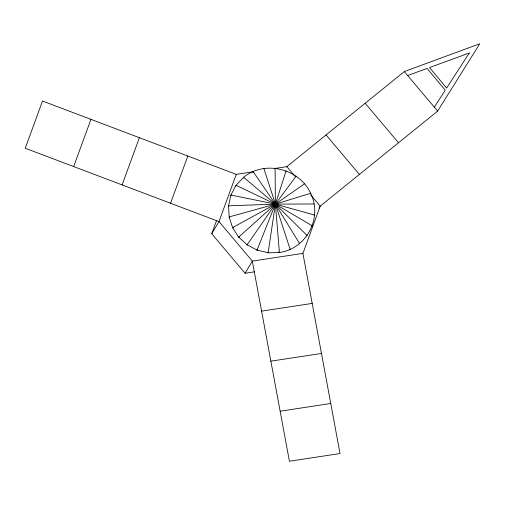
<?xml version="1.0" encoding="UTF-8"?>
<svg xmlns="http://www.w3.org/2000/svg" width="505" height="505" viewBox="0 0 505 505"><rect width="100%" height="100%" fill="white"/><g stroke="black" fill="none" stroke-linecap="round" stroke-linejoin="round"><path stroke-width="0.76" d="M243.587 178L243.618 177.274C264.746 159.851 299.383 168.664 310.663 193.308C322.834 217.731 306.522 248.864 279.416 252.513L278.621 251.97M252.98 172.287L253.087 171.504L275.383 204.127L299.629 243.637L299.124 243.801M257.083 249.653L256.976 250.227L275.383 204.127L286.127 170.791M73.679 166.581L90.951 119.357M122.115 184.918L139.38 137.695M170.545 203.256L187.816 156.032M254.425 271.835L245.083 273.262L211.74 233.758L216.594 220.477M253.371 171.757L236.245 174.37L218.981 221.594L211.74 233.758M236.245 174.37L42.515 101.019L25.25 148.236L218.981 221.594L252.317 261.098L289.416 461.242L340.023 453.522L302.924 253.384L320.195 206.16L437.639 111.094L479.75 43.758L404.297 71.584L286.853 166.656L275.175 168.436M245.083 273.262L252.317 261.098L302.924 253.384M318.983 208.186L320.195 206.16L310.594 194.785M434.306 107.142L445.227 90.237L427.129 68.421L407.636 75.535M296.17 176.131L275.383 204.127L247.021 244.931L247.387 244.496M304.54 183.807L275.383 204.127L232.578 227.603L233.379 227.906M314.066 215.483L314.697 215.079L275.383 204.127L230.911 195.037L228.544 205.832L229.207 217.327M311.718 226.183L312.336 225.868L275.383 204.127L236.05 185.297L230.911 195.037L230.993 195.618M239.301 237.079L238.72 237.318L232.578 227.603L229.112 216.935L275.383 204.127L310.663 193.308M306.623 235.841L307.191 235.614L275.383 204.127L243.618 177.274L236.05 185.297L236.088 185.96M289.731 249.514L290.154 249.407L263.825 168.392M261.59 311.137L312.197 303.417M270.863 361.17L321.47 353.449M280.142 411.203L330.743 403.489M314.129 203.969L275.383 204.127L228.544 205.832L228.645 206.318M404.297 71.584L437.639 111.094M365.172 103.26L398.508 142.763M326.041 134.936L359.377 174.44M286.853 166.656L294.933 176.232M267.738 252.203L267.915 252.847L279.416 252.513L275.383 204.127L275.092 168.152M275.383 204.127L268.149 252.759L257.114 250.12L247.078 244.78L238.707 237.097L275.383 204.127M469.271 53.031L446.616 88.085L429.566 67.531L469.271 53.031"/></g></svg>
